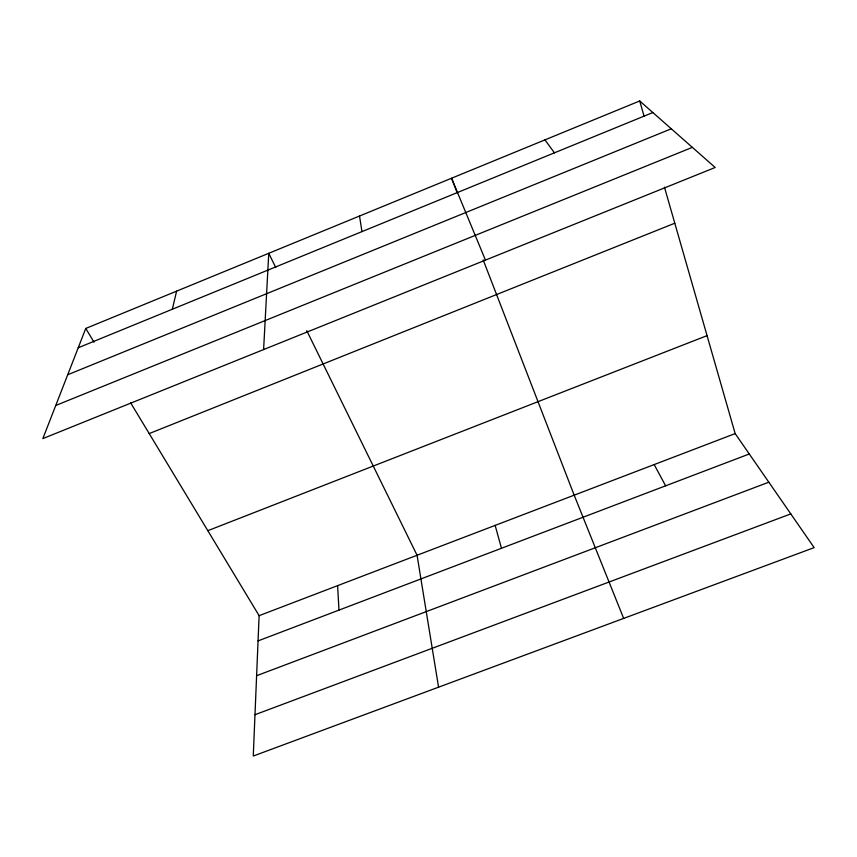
<?xml version="1.0" encoding="UTF-8"?>
<svg xmlns="http://www.w3.org/2000/svg" width="857" height="857" viewBox="0 0 857 857"><rect width="100%" height="100%" fill="white"/><g stroke="black" fill="none" stroke-linecap="round" stroke-linejoin="round"><path stroke-width="1.29" d="M130.585 402.726L259.114 615.669L253.265 756.035L814.15 547.623L735.167 433.599L664.454 187.18M263.602 349.57L268.766 253.297L275.772 267.577M172.332 309.238L176.596 291.144M85.754 328.456L42.85 438.591L715.177 167.479L639.708 100.965L85.754 328.456L94.034 342.168M78.233 347.76L652.841 112.546M67.714 374.755L671.277 128.786M55.748 405.479L692.349 147.361M149.204 433.578L674.791 223.216M207.823 530.687L707.057 335.633M259.114 615.669L735.167 433.599M258.064 640.897L749.286 453.985M256.607 675.712L768.836 482.191M254.979 714.717L790.797 513.911M544.956 139.884L554.425 152.825M654.18 464.58L665.632 485.812M306.752 330.652L417.07 555.261L438.559 687.175M485.448 260.11L451.575 178.224L457.317 193.082M623.66 618.4L574.179 495.175L483.166 259.896M639.708 100.965L644.143 116.413M495.142 525.395L501.474 548.276M359.512 216.028L361.965 231.615M337.604 585.652L338.976 610.109"/></g></svg>
